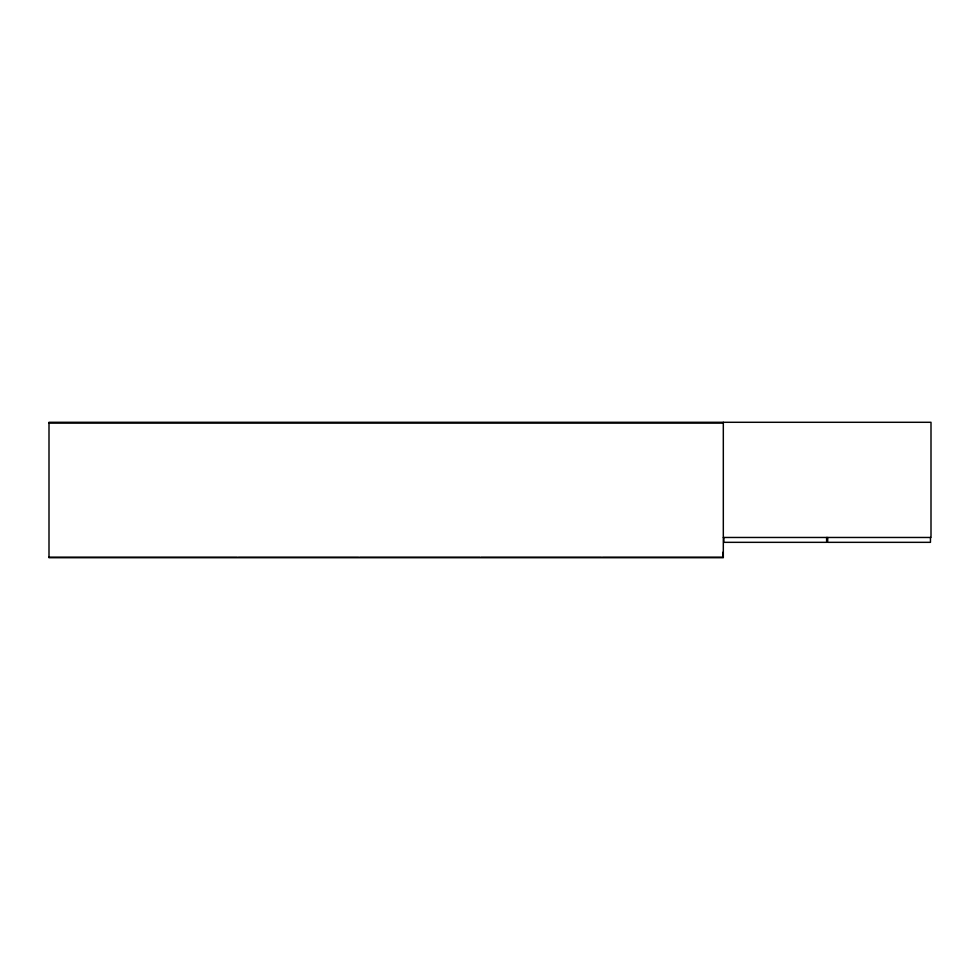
<?xml version="1.0" encoding="UTF-8"?>
<svg xmlns="http://www.w3.org/2000/svg" width="980" height="980" viewBox="0 0 980 980"><rect width="100%" height="100%" fill="white"/><g stroke="black" fill="none" stroke-linecap="round" stroke-linejoin="round"><path stroke-width="1.47" d="M49 423.103L723.314 423.103M723.314 537.469L931 537.469L931 422.294L49 422.294L49 557.706L723.314 557.706L723.314 422.294M49 557.167L237.27 557.167M238.348 557.167L358.643 557.167M359.721 557.167L480.016 557.167M481.094 557.167L601.402 557.167M602.48 557.167L722.774 557.167L722.774 552.304M930.461 537.469L930.461 542.332L827.696 542.332L827.696 537.469M826.618 537.469L826.618 542.332L723.853 542.332L723.853 537.469"/></g></svg>
